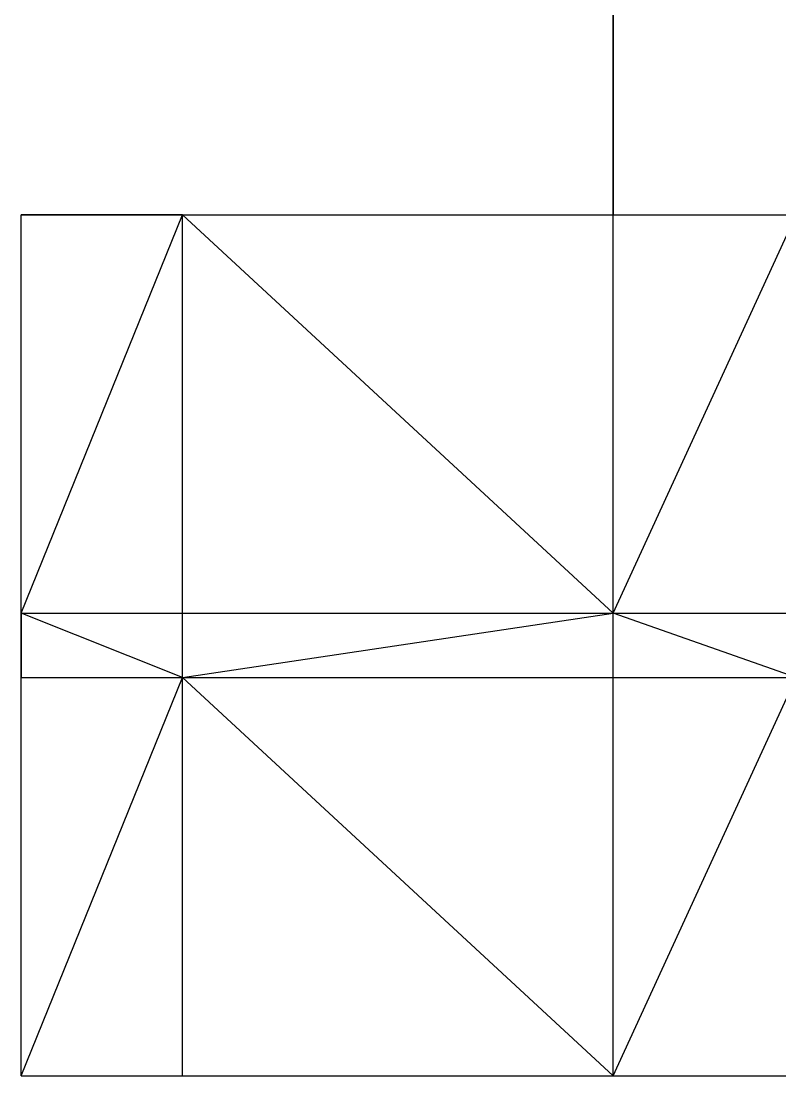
# Model space of a CAD drawing. Header units: metres. Extents: x 0 to 30, y 0 to 40.
# Drawn here: x 0 to 14.1, y 0 to 19.6 of the extents above; entities that cross this region are included whole.
import ezdxf

# ---------------------------------------------------------------- set-up
doc = ezdxf.new("R2010")
doc.units = ezdxf.units.M
for name, color, linetype in [('beam_x', 3, 'Continuous'), ('beam_y', 4, 'Continuous'), ('brace_xz', 1, 'Continuous'), ('brace_yz', 1, 'Continuous'), ('bridge_beam', 2, 'Continuous'), ('bridge_rigid', 5, 'Continuous'), ('bridge_truss', 6, 'Continuous'), ('column', 7, 'Continuous'), ('floor_brace', 6, 'Continuous'), ('shear_wall_yz', 130, 'Continuous')]:
    doc.layers.add(name, color=color, linetype=linetype)

msp = doc.modelspace()

# ---------------------------------------------------------------- linework, layer by layer
at = {"layer": 'beam_x'}
for p, q in [((0, 16), (3, 16)), ((0, 16, 9), (3, 16, 9)), ((0, 16, 15), (3, 16, 15)), ((0, 16, 21), (3, 16, 21)), ((0, 16, 27), (3, 16, 27)), ((0, 16, 33), (3, 16, 33)), ((0, 16, 39), (3, 16, 39)), ((0, 16, 45), (3, 16, 45)), ((0, 16, 51), (3, 16, 51)), ((0, 16, 57), (3, 16, 57)), ((0, 16, 63), (3, 16, 63)), ((0, 16, 69), (3, 16, 69)), ((0, 16, 75), (3, 16, 75)), ((0, 16, 81), (3, 16, 81)), ((0, 16, 87), (3, 16, 87)), ((0, 16, 93), (3, 16, 93)), ((0, 16, 99), (3, 16, 99)), ((0, 16, 105), (3, 16, 105)), ((0, 16, 111), (3, 16, 111)), ((0, 16, 117), (3, 16, 117)), ((0, 16, 123), (3, 16, 123)), ((0, 16, 129), (3, 16, 129)), ((0, 16, 135), (3, 16, 135)), ((0, 16, 141), (3, 16, 141)), ((0, 16, 147), (3, 16, 147)), ((0, 16, 153), (3, 16, 153)), ((3, 16), (11, 16)), ((3, 16, 9), (11, 16, 9)), ((3, 16, 15), (11, 16, 15)), ((3, 16, 21), (11, 16, 21)), ((3, 16, 27), (11, 16, 27)), ((3, 16, 33), (11, 16, 33)), ((3, 16, 39), (11, 16, 39)), ((3, 16, 45), (11, 16, 45)), ((3, 16, 51), (11, 16, 51)), ((3, 16, 57), (11, 16, 57)), ((3, 16, 63), (11, 16, 63)), ((3, 16, 69), (11, 16, 69)), ((3, 16, 75), (11, 16, 75)), ((3, 16, 81), (11, 16, 81)), ((3, 16, 87), (11, 16, 87)), ((3, 16, 93), (11, 16, 93)), ((3, 16, 99), (11, 16, 99)), ((3, 16, 105), (11, 16, 105)), ((3, 16, 111), (11, 16, 111)), ((3, 16, 117), (11, 16, 117)), ((3, 16, 123), (11, 16, 123)), ((3, 16, 129), (11, 16, 129)), ((3, 16, 135), (11, 16, 135)), ((3, 16, 141), (11, 16, 141)), ((3, 16, 147), (11, 16, 147)), ((3, 16, 153), (11, 16, 153)), ((11, 16), (14.4, 16)), ((11, 16, 9), (14.4, 16, 9)), ((11, 16, 15), (14.4, 16, 15)), ((11, 16, 21), (14.4, 16, 21)), ((11, 16, 27), (14.4, 16, 27)), ((11, 16, 33), (14.4, 16, 33)), ((11, 16, 39), (14.4, 16, 39)), ((11, 16, 45), (14.4, 16, 45)), ((11, 16, 51), (14.4, 16, 51)), ((11, 16, 57), (14.4, 16, 57)), ((11, 16, 63), (14.4, 16, 63)), ((11, 16, 69), (14.4, 16, 69)), ((11, 16, 75), (14.4, 16, 75)), ((11, 16, 81), (14.4, 16, 81)), ((11, 16, 87), (14.4, 16, 87)), ((11, 16, 93), (14.4, 16, 93)), ((11, 16, 99), (14.4, 16, 99)), ((11, 16, 105), (14.4, 16, 105)), ((11, 16, 111), (14.4, 16, 111)), ((11, 16, 117), (14.4, 16, 117)), ((11, 16, 123), (14.4, 16, 123)), ((11, 16, 129), (14.4, 16, 129)), ((11, 16, 135), (14.4, 16, 135)), ((11, 16, 141), (14.4, 16, 141)), ((11, 16, 147), (14.4, 16, 147)), ((11, 16, 153), (14.4, 16, 153)), ((0, 8.6), (3, 8.6)), ((0, 8.6, 15), (3, 8.6, 15)), ((0, 8.6, 27), (3, 8.6, 27)), ((0, 8.6, 39), (3, 8.6, 39)), ((0, 8.6, 51), (3, 8.6, 51)), ((0, 8.6, 63), (3, 8.6, 63)), ((0, 8.6, 75), (3, 8.6, 75)), ((0, 8.6, 87), (3, 8.6, 87)), ((0, 8.6, 99), (3, 8.6, 99)), ((0, 8.6, 111), (3, 8.6, 111)), ((0, 8.6, 123), (3, 8.6, 123)), ((0, 8.6, 135), (3, 8.6, 135)), ((0, 8.6, 147), (3, 8.6, 147)), ((3, 8.6), (11, 8.6)), ((3, 8.6, 15), (11, 8.6, 15)), ((3, 8.6, 27), (11, 8.6, 27)), ((3, 8.6, 39), (11, 8.6, 39)), ((3, 8.6, 51), (11, 8.6, 51)), ((3, 8.6, 63), (11, 8.6, 63)), ((3, 8.6, 75), (11, 8.6, 75)), ((3, 8.6, 87), (11, 8.6, 87)), ((3, 8.6, 99), (11, 8.6, 99)), ((3, 8.6, 111), (11, 8.6, 111)), ((3, 8.6, 123), (11, 8.6, 123)), ((3, 8.6, 135), (11, 8.6, 135)), ((3, 8.6, 147), (11, 8.6, 147)), ((11, 8.6), (14.4, 8.6)), ((11, 8.6, 15), (14.4, 8.6, 15)), ((11, 8.6, 27), (14.4, 8.6, 27)), ((11, 8.6, 39), (14.4, 8.6, 39)), ((11, 8.6, 51), (14.4, 8.6, 51)), ((11, 8.6, 63), (14.4, 8.6, 63)), ((11, 8.6, 75), (14.4, 8.6, 75)), ((11, 8.6, 87), (14.4, 8.6, 87)), ((11, 8.6, 99), (14.4, 8.6, 99)), ((11, 8.6, 111), (14.4, 8.6, 111)), ((11, 8.6, 123), (14.4, 8.6, 123)), ((11, 8.6, 135), (14.4, 8.6, 135)), ((11, 8.6, 147), (14.4, 8.6, 147)), ((0, 7.4), (3, 7.4)), ((0, 7.4, 15), (3, 7.4, 15)), ((0, 7.4, 27), (3, 7.4, 27)), ((0, 7.4, 39), (3, 7.4, 39)), ((0, 7.4, 51), (3, 7.4, 51)), ((0, 7.4, 63), (3, 7.4, 63)), ((0, 7.4, 75), (3, 7.4, 75)), ((0, 7.4, 87), (3, 7.4, 87)), ((0, 7.4, 99), (3, 7.4, 99)), ((0, 7.4, 111), (3, 7.4, 111)), ((0, 7.4, 123), (3, 7.4, 123)), ((0, 7.4, 135), (3, 7.4, 135)), ((0, 7.4, 147), (3, 7.4, 147)), ((3, 7.4), (11, 7.4)), ((3, 7.4, 15), (11, 7.4, 15)), ((3, 7.4, 27), (11, 7.4, 27)), ((3, 7.4, 39), (11, 7.4, 39)), ((3, 7.4, 51), (11, 7.4, 51)), ((3, 7.4, 63), (11, 7.4, 63)), ((3, 7.4, 75), (11, 7.4, 75)), ((3, 7.4, 87), (11, 7.4, 87)), ((3, 7.4, 99), (11, 7.4, 99)), ((3, 7.4, 111), (11, 7.4, 111)), ((3, 7.4, 123), (11, 7.4, 123)), ((3, 7.4, 135), (11, 7.4, 135)), ((3, 7.4, 147), (11, 7.4, 147)), ((11, 7.4), (14.4, 7.4)), ((11, 7.4, 15), (14.4, 7.4, 15)), ((11, 7.4, 27), (14.4, 7.4, 27)), ((11, 7.4, 39), (14.4, 7.4, 39)), ((11, 7.4, 51), (14.4, 7.4, 51)), ((11, 7.4, 63), (14.4, 7.4, 63)), ((11, 7.4, 75), (14.4, 7.4, 75)), ((11, 7.4, 87), (14.4, 7.4, 87)), ((11, 7.4, 99), (14.4, 7.4, 99)), ((11, 7.4, 111), (14.4, 7.4, 111)), ((11, 7.4, 123), (14.4, 7.4, 123)), ((11, 7.4, 135), (14.4, 7.4, 135)), ((11, 7.4, 147), (14.4, 7.4, 147)), ((0, 0), (3, 0)), ((0, 0, 9), (3, 0, 9)), ((0, 0, 15), (3, 0, 15)), ((0, 0, 21), (3, 0, 21)), ((0, 0, 27), (3, 0, 27)), ((0, 0, 33), (3, 0, 33)), ((0, 0, 39), (3, 0, 39)), ((0, 0, 45), (3, 0, 45)), ((0, 0, 51), (3, 0, 51)), ((0, 0, 57), (3, 0, 57)), ((0, 0, 63), (3, 0, 63)), ((0, 0, 69), (3, 0, 69)), ((0, 0, 75), (3, 0, 75)), ((0, 0, 81), (3, 0, 81)), ((0, 0, 87), (3, 0, 87)), ((0, 0, 93), (3, 0, 93)), ((0, 0, 99), (3, 0, 99)), ((0, 0, 105), (3, 0, 105)), ((0, 0, 111), (3, 0, 111)), ((0, 0, 117), (3, 0, 117)), ((0, 0, 123), (3, 0, 123)), ((0, 0, 129), (3, 0, 129)), ((0, 0, 135), (3, 0, 135)), ((0, 0, 141), (3, 0, 141)), ((0, 0, 147), (3, 0, 147)), ((0, 0, 153), (3, 0, 153)), ((3, 0), (11, 0)), ((3, 0, 9), (11, 0, 9)), ((3, 0, 15), (11, 0, 15)), ((3, 0, 21), (11, 0, 21)), ((3, 0, 27), (11, 0, 27)), ((3, 0, 33), (11, 0, 33)), ((3, 0, 39), (11, 0, 39)), ((3, 0, 45), (11, 0, 45)), ((3, 0, 51), (11, 0, 51)), ((3, 0, 57), (11, 0, 57)), ((3, 0, 63), (11, 0, 63)), ((3, 0, 69), (11, 0, 69)), ((3, 0, 75), (11, 0, 75)), ((3, 0, 81), (11, 0, 81)), ((3, 0, 87), (11, 0, 87)), ((3, 0, 93), (11, 0, 93)), ((3, 0, 99), (11, 0, 99)), ((3, 0, 105), (11, 0, 105)), ((3, 0, 111), (11, 0, 111)), ((3, 0, 117), (11, 0, 117)), ((3, 0, 123), (11, 0, 123)), ((3, 0, 129), (11, 0, 129)), ((3, 0, 135), (11, 0, 135)), ((3, 0, 141), (11, 0, 141)), ((3, 0, 147), (11, 0, 147)), ((3, 0, 153), (11, 0, 153)), ((11, 0), (14.4, 0)), ((11, 0, 9), (14.4, 0, 9)), ((11, 0, 15), (14.4, 0, 15)), ((11, 0, 21), (14.4, 0, 21)), ((11, 0, 27), (14.4, 0, 27)), ((11, 0, 33), (14.4, 0, 33)), ((11, 0, 39), (14.4, 0, 39)), ((11, 0, 45), (14.4, 0, 45)), ((11, 0, 51), (14.4, 0, 51)), ((11, 0, 57), (14.4, 0, 57)), ((11, 0, 63), (14.4, 0, 63)), ((11, 0, 69), (14.4, 0, 69)), ((11, 0, 75), (14.4, 0, 75)), ((11, 0, 81), (14.4, 0, 81)), ((11, 0, 87), (14.4, 0, 87)), ((11, 0, 93), (14.4, 0, 93)), ((11, 0, 99), (14.4, 0, 99)), ((11, 0, 105), (14.4, 0, 105)), ((11, 0, 111), (14.4, 0, 111)), ((11, 0, 117), (14.4, 0, 117)), ((11, 0, 123), (14.4, 0, 123)), ((11, 0, 129), (14.4, 0, 129)), ((11, 0, 135), (14.4, 0, 135)), ((11, 0, 141), (14.4, 0, 141)), ((11, 0, 147), (14.4, 0, 147)), ((11, 0, 153), (14.4, 0, 153))]:
    msp.add_line(p, q, dxfattribs=at)
at = {"layer": 'beam_y'}
for p, q in [((0, 8.6), (0, 16)), ((0, 8.6, 9), (0, 16, 9)), ((0, 8.6, 15), (0, 16, 15)), ((0, 8.6, 21), (0, 16, 21)), ((0, 8.6, 27), (0, 16, 27)), ((0, 8.6, 33), (0, 16, 33)), ((0, 8.6, 39), (0, 16, 39)), ((0, 8.6, 45), (0, 16, 45)), ((0, 8.6, 51), (0, 16, 51)), ((0, 8.6, 57), (0, 16, 57)), ((0, 8.6, 63), (0, 16, 63)), ((0, 8.6, 69), (0, 16, 69)), ((0, 8.6, 75), (0, 16, 75)), ((0, 8.6, 81), (0, 16, 81)), ((0, 8.6, 87), (0, 16, 87)), ((0, 8.6, 93), (0, 16, 93)), ((0, 8.6, 99), (0, 16, 99)), ((0, 8.6, 105), (0, 16, 105)), ((0, 8.6, 111), (0, 16, 111)), ((0, 8.6, 117), (0, 16, 117)), ((0, 8.6, 123), (0, 16, 123)), ((0, 8.6, 129), (0, 16, 129)), ((0, 8.6, 135), (0, 16, 135)), ((0, 8.6, 141), (0, 16, 141)), ((0, 8.6, 147), (0, 16, 147)), ((0, 8.6, 153), (0, 16, 153)), ((3, 8.6, 9), (3, 16, 9)), ((3, 8.6, 21), (3, 16, 21)), ((3, 8.6, 33), (3, 16, 33)), ((3, 8.6, 45), (3, 16, 45)), ((3, 8.6, 57), (3, 16, 57)), ((3, 8.6, 69), (3, 16, 69)), ((3, 8.6, 81), (3, 16, 81)), ((3, 8.6, 93), (3, 16, 93)), ((3, 8.6, 105), (3, 16, 105)), ((3, 8.6, 117), (3, 16, 117)), ((3, 8.6, 129), (3, 16, 129)), ((3, 8.6, 141), (3, 16, 141)), ((3, 8.6, 153), (3, 16, 153)), ((11, 8.6, 9), (11, 16, 9)), ((11, 8.6, 21), (11, 16, 21)), ((11, 8.6, 33), (11, 16, 33)), ((11, 8.6, 45), (11, 16, 45)), ((11, 8.6, 57), (11, 16, 57)), ((11, 8.6, 69), (11, 16, 69)), ((11, 8.6, 81), (11, 16, 81)), ((11, 8.6, 93), (11, 16, 93)), ((11, 8.6, 105), (11, 16, 105)), ((11, 8.6, 117), (11, 16, 117)), ((11, 8.6, 129), (11, 16, 129)), ((11, 8.6, 141), (11, 16, 141)), ((11, 8.6, 153), (11, 16, 153)), ((0, 7.4), (0, 8.6)), ((0, 7.4, 9), (0, 8.6, 9)), ((0, 7.4, 15), (0, 8.6, 15)), ((0, 7.4, 21), (0, 8.6, 21)), ((0, 7.4, 27), (0, 8.6, 27)), ((0, 7.4, 33), (0, 8.6, 33)), ((0, 7.4, 39), (0, 8.6, 39)), ((0, 7.4, 45), (0, 8.6, 45)), ((0, 7.4, 51), (0, 8.6, 51)), ((0, 7.4, 57), (0, 8.6, 57)), ((0, 7.4, 63), (0, 8.6, 63)), ((0, 7.4, 69), (0, 8.6, 69)), ((0, 7.4, 75), (0, 8.6, 75)), ((0, 7.4, 81), (0, 8.6, 81)), ((0, 7.4, 87), (0, 8.6, 87)), ((0, 7.4, 93), (0, 8.6, 93)), ((0, 7.4, 99), (0, 8.6, 99)), ((0, 7.4, 105), (0, 8.6, 105)), ((0, 7.4, 111), (0, 8.6, 111)), ((0, 7.4, 117), (0, 8.6, 117)), ((0, 7.4, 123), (0, 8.6, 123)), ((0, 7.4, 129), (0, 8.6, 129)), ((0, 7.4, 135), (0, 8.6, 135)), ((0, 7.4, 141), (0, 8.6, 141)), ((0, 7.4, 147), (0, 8.6, 147)), ((0, 7.4, 153), (0, 8.6, 153)), ((3, 7.4, 9), (3, 8.6, 9)), ((3, 7.4, 21), (3, 8.6, 21)), ((3, 7.4, 33), (3, 8.6, 33)), ((3, 7.4, 45), (3, 8.6, 45)), ((3, 7.4, 57), (3, 8.6, 57)), ((3, 7.4, 69), (3, 8.6, 69)), ((3, 7.4, 81), (3, 8.6, 81)), ((3, 7.4, 93), (3, 8.6, 93)), ((3, 7.4, 105), (3, 8.6, 105)), ((3, 7.4, 117), (3, 8.6, 117)), ((3, 7.4, 129), (3, 8.6, 129)), ((3, 7.4, 141), (3, 8.6, 141)), ((3, 7.4, 153), (3, 8.6, 153)), ((11, 7.4, 9), (11, 8.6, 9)), ((11, 7.4, 21), (11, 8.6, 21)), ((11, 7.4, 33), (11, 8.6, 33)), ((11, 7.4, 45), (11, 8.6, 45)), ((11, 7.4, 57), (11, 8.6, 57)), ((11, 7.4, 69), (11, 8.6, 69)), ((11, 7.4, 81), (11, 8.6, 81)), ((11, 7.4, 93), (11, 8.6, 93)), ((11, 7.4, 105), (11, 8.6, 105)), ((11, 7.4, 117), (11, 8.6, 117)), ((11, 7.4, 129), (11, 8.6, 129)), ((11, 7.4, 141), (11, 8.6, 141)), ((11, 7.4, 153), (11, 8.6, 153)), ((0, 0), (0, 7.4)), ((0, 0, 9), (0, 7.4, 9)), ((0, 0, 15), (0, 7.4, 15)), ((0, 0, 21), (0, 7.4, 21)), ((0, 0, 27), (0, 7.4, 27)), ((0, 0, 33), (0, 7.4, 33)), ((0, 0, 39), (0, 7.4, 39)), ((0, 0, 45), (0, 7.4, 45)), ((0, 0, 51), (0, 7.4, 51)), ((0, 0, 57), (0, 7.4, 57)), ((0, 0, 63), (0, 7.4, 63)), ((0, 0, 69), (0, 7.4, 69)), ((0, 0, 75), (0, 7.4, 75)), ((0, 0, 81), (0, 7.4, 81)), ((0, 0, 87), (0, 7.4, 87)), ((0, 0, 93), (0, 7.4, 93)), ((0, 0, 99), (0, 7.4, 99)), ((0, 0, 105), (0, 7.4, 105)), ((0, 0, 111), (0, 7.4, 111)), ((0, 0, 117), (0, 7.4, 117)), ((0, 0, 123), (0, 7.4, 123)), ((0, 0, 129), (0, 7.4, 129)), ((0, 0, 135), (0, 7.4, 135)), ((0, 0, 141), (0, 7.4, 141)), ((0, 0, 147), (0, 7.4, 147)), ((0, 0, 153), (0, 7.4, 153)), ((3, 0, 9), (3, 7.4, 9)), ((3, 0, 21), (3, 7.4, 21)), ((3, 0, 33), (3, 7.4, 33)), ((3, 0, 45), (3, 7.4, 45)), ((3, 0, 57), (3, 7.4, 57)), ((3, 0, 69), (3, 7.4, 69)), ((3, 0, 81), (3, 7.4, 81)), ((3, 0, 93), (3, 7.4, 93)), ((3, 0, 105), (3, 7.4, 105)), ((3, 0, 117), (3, 7.4, 117)), ((3, 0, 129), (3, 7.4, 129)), ((3, 0, 141), (3, 7.4, 141)), ((3, 0, 153), (3, 7.4, 153)), ((11, 0, 9), (11, 7.4, 9)), ((11, 0, 21), (11, 7.4, 21)), ((11, 0, 33), (11, 7.4, 33)), ((11, 0, 45), (11, 7.4, 45)), ((11, 0, 57), (11, 7.4, 57)), ((11, 0, 69), (11, 7.4, 69)), ((11, 0, 81), (11, 7.4, 81)), ((11, 0, 93), (11, 7.4, 93)), ((11, 0, 105), (11, 7.4, 105)), ((11, 0, 117), (11, 7.4, 117)), ((11, 0, 129), (11, 7.4, 129)), ((11, 0, 141), (11, 7.4, 141)), ((11, 0, 153), (11, 7.4, 153))]:
    msp.add_line(p, q, dxfattribs=at)
at = {"layer": 'brace_xz'}
for p, q in [((3, 16), (0, 16, 9)), ((3, 16, 39), (0, 16, 45)), ((3, 16, 75), (0, 16, 81)), ((3, 16, 111), (0, 16, 117)), ((3, 16, 147), (0, 16, 153)), ((0, 0), (3, 0, 9)), ((0, 0, 39), (3, 0, 45)), ((0, 0, 75), (3, 0, 81)), ((0, 0, 111), (3, 0, 117)), ((0, 0, 147), (3, 0, 153))]:
    msp.add_line(p, q, dxfattribs=at)
at = {"layer": 'brace_yz'}
for p, q in [((0, 8.6), (0, 16, 9)), ((0, 8.6, 51), (0, 16, 57)), ((0, 8.6, 99), (0, 16, 105)), ((0, 8.6, 147), (0, 16, 153)), ((0, 0), (0, 7.4, 9)), ((0, 0, 51), (0, 7.4, 57)), ((0, 0, 99), (0, 7.4, 105)), ((0, 0, 147), (0, 7.4, 153))]:
    msp.add_line(p, q, dxfattribs=at)
at = {"layer": 'bridge_beam'}
for p, q in [((11, 16, 33), (11, 20, 33)), ((11, 16, 39), (11, 20, 39)), ((11, 16, 69), (11, 20, 69)), ((11, 16, 75), (11, 20, 75)), ((11, 16, 105), (11, 20, 105)), ((11, 16, 111), (11, 20, 111)), ((11, 16, 141), (11, 20, 141)), ((11, 16, 153), (11, 20, 153))]:
    msp.add_line(p, q, dxfattribs=at)
at = {"layer": 'bridge_rigid'}
for p, q in [((11, 16, 141), (11, 24, 153)), ((11, 24, 141), (11, 16, 153))]:
    msp.add_line(p, q, dxfattribs=at)
at = {"layer": 'bridge_truss'}
for p, q in [((11, 16, 33), (11, 20, 39)), ((11, 20, 33), (11, 16, 39)), ((11, 16, 69), (11, 20, 75)), ((11, 20, 69), (11, 16, 75)), ((11, 16, 105), (11, 20, 111)), ((11, 20, 105), (11, 16, 111)), ((11, 16, 141), (11, 20, 153)), ((11, 20, 141), (11, 16, 153))]:
    msp.add_line(p, q, dxfattribs=at)
at = {"layer": 'column'}
for p, q in [((0, 16), (0, 16, 9)), ((0, 16, 9), (0, 16, 15)), ((0, 16, 15), (0, 16, 21)), ((0, 16, 21), (0, 16, 27)), ((0, 16, 27), (0, 16, 33)), ((0, 16, 33), (0, 16, 39)), ((0, 16, 39), (0, 16, 45)), ((0, 16, 45), (0, 16, 51)), ((0, 16, 51), (0, 16, 57)), ((0, 16, 57), (0, 16, 63)), ((0, 16, 63), (0, 16, 69)), ((0, 16, 69), (0, 16, 75)), ((0, 16, 75), (0, 16, 81)), ((0, 16, 81), (0, 16, 87)), ((0, 16, 87), (0, 16, 93)), ((0, 16, 93), (0, 16, 99)), ((0, 16, 99), (0, 16, 105)), ((0, 16, 105), (0, 16, 111)), ((0, 16, 111), (0, 16, 117)), ((0, 16, 117), (0, 16, 123)), ((0, 16, 123), (0, 16, 129)), ((0, 16, 129), (0, 16, 135)), ((0, 16, 135), (0, 16, 141)), ((0, 16, 141), (0, 16, 147)), ((0, 16, 147), (0, 16, 153)), ((3, 16), (3, 16, 9)), ((3, 16, 9), (3, 16, 15)), ((3, 16, 15), (3, 16, 21)), ((3, 16, 21), (3, 16, 27)), ((3, 16, 27), (3, 16, 33)), ((3, 16, 33), (3, 16, 39)), ((3, 16, 39), (3, 16, 45)), ((3, 16, 45), (3, 16, 51)), ((3, 16, 51), (3, 16, 57)), ((3, 16, 57), (3, 16, 63)), ((3, 16, 63), (3, 16, 69)), ((3, 16, 69), (3, 16, 75)), ((3, 16, 75), (3, 16, 81)), ((3, 16, 81), (3, 16, 87)), ((3, 16, 87), (3, 16, 93)), ((3, 16, 93), (3, 16, 99)), ((3, 16, 99), (3, 16, 105)), ((3, 16, 105), (3, 16, 111)), ((3, 16, 111), (3, 16, 117)), ((3, 16, 117), (3, 16, 123)), ((3, 16, 123), (3, 16, 129)), ((3, 16, 129), (3, 16, 135)), ((3, 16, 135), (3, 16, 141)), ((3, 16, 141), (3, 16, 147)), ((3, 16, 147), (3, 16, 153)), ((11, 16), (11, 16, 9)), ((11, 16, 9), (11, 16, 15)), ((11, 16, 15), (11, 16, 21)), ((11, 16, 21), (11, 16, 27)), ((11, 16, 27), (11, 16, 33)), ((11, 16, 33), (11, 16, 39)), ((11, 16, 39), (11, 16, 45)), ((11, 16, 45), (11, 16, 51)), ((11, 16, 51), (11, 16, 57)), ((11, 16, 57), (11, 16, 63)), ((11, 16, 63), (11, 16, 69)), ((11, 16, 69), (11, 16, 75)), ((11, 16, 75), (11, 16, 81)), ((11, 16, 81), (11, 16, 87)), ((11, 16, 87), (11, 16, 93)), ((11, 16, 93), (11, 16, 99)), ((11, 16, 99), (11, 16, 105)), ((11, 16, 105), (11, 16, 111)), ((11, 16, 111), (11, 16, 117)), ((11, 16, 117), (11, 16, 123)), ((11, 16, 123), (11, 16, 129)), ((11, 16, 129), (11, 16, 135)), ((11, 16, 135), (11, 16, 141)), ((11, 16, 141), (11, 16, 147)), ((11, 16, 147), (11, 16, 153)), ((0, 8.6), (0, 8.6, 9)), ((0, 8.6, 9), (0, 8.6, 15)), ((0, 8.6, 15), (0, 8.6, 21)), ((0, 8.6, 21), (0, 8.6, 27)), ((0, 8.6, 27), (0, 8.6, 33)), ((0, 8.6, 33), (0, 8.6, 39)), ((0, 8.6, 39), (0, 8.6, 45)), ((0, 8.6, 45), (0, 8.6, 51)), ((0, 8.6, 51), (0, 8.6, 57)), ((0, 8.6, 57), (0, 8.6, 63)), ((0, 8.6, 63), (0, 8.6, 69)), ((0, 8.6, 69), (0, 8.6, 75)), ((0, 8.6, 75), (0, 8.6, 81)), ((0, 8.6, 81), (0, 8.6, 87)), ((0, 8.6, 87), (0, 8.6, 93)), ((0, 8.6, 93), (0, 8.6, 99)), ((0, 8.6, 99), (0, 8.6, 105)), ((0, 8.6, 105), (0, 8.6, 111)), ((0, 8.6, 111), (0, 8.6, 117)), ((0, 8.6, 117), (0, 8.6, 123)), ((0, 8.6, 123), (0, 8.6, 129)), ((0, 8.6, 129), (0, 8.6, 135)), ((0, 8.6, 135), (0, 8.6, 141)), ((0, 8.6, 141), (0, 8.6, 147)), ((0, 8.6, 147), (0, 8.6, 153)), ((3, 8.6), (3, 8.6, 9)), ((3, 8.6, 9), (3, 8.6, 15)), ((3, 8.6, 15), (3, 8.6, 21)), ((3, 8.6, 21), (3, 8.6, 27)), ((3, 8.6, 27), (3, 8.6, 33)), ((3, 8.6, 33), (3, 8.6, 39)), ((3, 8.6, 39), (3, 8.6, 45)), ((3, 8.6, 45), (3, 8.6, 51)), ((3, 8.6, 51), (3, 8.6, 57)), ((3, 8.6, 57), (3, 8.6, 63)), ((3, 8.6, 63), (3, 8.6, 69)), ((3, 8.6, 69), (3, 8.6, 75)), ((3, 8.6, 75), (3, 8.6, 81)), ((3, 8.6, 81), (3, 8.6, 87)), ((3, 8.6, 87), (3, 8.6, 93)), ((3, 8.6, 93), (3, 8.6, 99)), ((3, 8.6, 99), (3, 8.6, 105)), ((3, 8.6, 105), (3, 8.6, 111)), ((3, 8.6, 111), (3, 8.6, 117)), ((3, 8.6, 117), (3, 8.6, 123)), ((3, 8.6, 123), (3, 8.6, 129)), ((3, 8.6, 129), (3, 8.6, 135)), ((3, 8.6, 135), (3, 8.6, 141)), ((3, 8.6, 141), (3, 8.6, 147)), ((3, 8.6, 147), (3, 8.6, 153)), ((11, 8.6), (11, 8.6, 9)), ((11, 8.6, 9), (11, 8.6, 15)), ((11, 8.6, 15), (11, 8.6, 21)), ((11, 8.6, 21), (11, 8.6, 27)), ((11, 8.6, 27), (11, 8.6, 33)), ((11, 8.6, 33), (11, 8.6, 39)), ((11, 8.6, 39), (11, 8.6, 45)), ((11, 8.6, 45), (11, 8.6, 51)), ((11, 8.6, 51), (11, 8.6, 57)), ((11, 8.6, 57), (11, 8.6, 63)), ((11, 8.6, 63), (11, 8.6, 69)), ((11, 8.6, 69), (11, 8.6, 75)), ((11, 8.6, 75), (11, 8.6, 81)), ((11, 8.6, 81), (11, 8.6, 87)), ((11, 8.6, 87), (11, 8.6, 93)), ((11, 8.6, 93), (11, 8.6, 99)), ((11, 8.6, 99), (11, 8.6, 105)), ((11, 8.6, 105), (11, 8.6, 111)), ((11, 8.6, 111), (11, 8.6, 117)), ((11, 8.6, 117), (11, 8.6, 123)), ((11, 8.6, 123), (11, 8.6, 129)), ((11, 8.6, 129), (11, 8.6, 135)), ((11, 8.6, 135), (11, 8.6, 141)), ((11, 8.6, 141), (11, 8.6, 147)), ((11, 8.6, 147), (11, 8.6, 153)), ((0, 7.4), (0, 7.4, 9)), ((0, 7.4, 9), (0, 7.4, 15)), ((0, 7.4, 15), (0, 7.4, 21)), ((0, 7.4, 21), (0, 7.4, 27)), ((0, 7.4, 27), (0, 7.4, 33)), ((0, 7.4, 33), (0, 7.4, 39)), ((0, 7.4, 39), (0, 7.4, 45)), ((0, 7.4, 45), (0, 7.4, 51)), ((0, 7.4, 51), (0, 7.4, 57)), ((0, 7.4, 57), (0, 7.4, 63)), ((0, 7.4, 63), (0, 7.4, 69)), ((0, 7.4, 69), (0, 7.4, 75)), ((0, 7.4, 75), (0, 7.4, 81)), ((0, 7.4, 81), (0, 7.4, 87)), ((0, 7.4, 87), (0, 7.4, 93)), ((0, 7.4, 93), (0, 7.4, 99)), ((0, 7.4, 99), (0, 7.4, 105)), ((0, 7.4, 105), (0, 7.4, 111)), ((0, 7.4, 111), (0, 7.4, 117)), ((0, 7.4, 117), (0, 7.4, 123)), ((0, 7.4, 123), (0, 7.4, 129)), ((0, 7.4, 129), (0, 7.4, 135)), ((0, 7.4, 135), (0, 7.4, 141)), ((0, 7.4, 141), (0, 7.4, 147)), ((0, 7.4, 147), (0, 7.4, 153)), ((3, 7.4), (3, 7.4, 9)), ((3, 7.4, 9), (3, 7.4, 15)), ((3, 7.4, 15), (3, 7.4, 21)), ((3, 7.4, 21), (3, 7.4, 27)), ((3, 7.4, 27), (3, 7.4, 33)), ((3, 7.4, 33), (3, 7.4, 39)), ((3, 7.4, 39), (3, 7.4, 45)), ((3, 7.4, 45), (3, 7.4, 51)), ((3, 7.4, 51), (3, 7.4, 57)), ((3, 7.4, 57), (3, 7.4, 63)), ((3, 7.4, 63), (3, 7.4, 69)), ((3, 7.4, 69), (3, 7.4, 75)), ((3, 7.4, 75), (3, 7.4, 81)), ((3, 7.4, 81), (3, 7.4, 87)), ((3, 7.4, 87), (3, 7.4, 93)), ((3, 7.4, 93), (3, 7.4, 99)), ((3, 7.4, 99), (3, 7.4, 105)), ((3, 7.4, 105), (3, 7.4, 111)), ((3, 7.4, 111), (3, 7.4, 117)), ((3, 7.4, 117), (3, 7.4, 123)), ((3, 7.4, 123), (3, 7.4, 129)), ((3, 7.4, 129), (3, 7.4, 135)), ((3, 7.4, 135), (3, 7.4, 141)), ((3, 7.4, 141), (3, 7.4, 147)), ((3, 7.4, 147), (3, 7.4, 153)), ((11, 7.4), (11, 7.4, 9)), ((11, 7.4, 9), (11, 7.4, 15)), ((11, 7.4, 15), (11, 7.4, 21)), ((11, 7.4, 21), (11, 7.4, 27)), ((11, 7.4, 27), (11, 7.4, 33)), ((11, 7.4, 33), (11, 7.4, 39)), ((11, 7.4, 39), (11, 7.4, 45)), ((11, 7.4, 45), (11, 7.4, 51)), ((11, 7.4, 51), (11, 7.4, 57)), ((11, 7.4, 57), (11, 7.4, 63)), ((11, 7.4, 63), (11, 7.4, 69)), ((11, 7.4, 69), (11, 7.4, 75)), ((11, 7.4, 75), (11, 7.4, 81)), ((11, 7.4, 81), (11, 7.4, 87)), ((11, 7.4, 87), (11, 7.4, 93)), ((11, 7.4, 93), (11, 7.4, 99)), ((11, 7.4, 99), (11, 7.4, 105)), ((11, 7.4, 105), (11, 7.4, 111)), ((11, 7.4, 111), (11, 7.4, 117)), ((11, 7.4, 117), (11, 7.4, 123)), ((11, 7.4, 123), (11, 7.4, 129)), ((11, 7.4, 129), (11, 7.4, 135)), ((11, 7.4, 135), (11, 7.4, 141)), ((11, 7.4, 141), (11, 7.4, 147)), ((11, 7.4, 147), (11, 7.4, 153)), ((0, 0), (0, 0, 9)), ((0, 0, 9), (0, 0, 15)), ((0, 0, 15), (0, 0, 21)), ((0, 0, 21), (0, 0, 27)), ((0, 0, 27), (0, 0, 33)), ((0, 0, 33), (0, 0, 39)), ((0, 0, 39), (0, 0, 45)), ((0, 0, 45), (0, 0, 51)), ((0, 0, 51), (0, 0, 57)), ((0, 0, 57), (0, 0, 63)), ((0, 0, 63), (0, 0, 69)), ((0, 0, 69), (0, 0, 75)), ((0, 0, 75), (0, 0, 81)), ((0, 0, 81), (0, 0, 87)), ((0, 0, 87), (0, 0, 93)), ((0, 0, 93), (0, 0, 99)), ((0, 0, 99), (0, 0, 105)), ((0, 0, 105), (0, 0, 111)), ((0, 0, 111), (0, 0, 117)), ((0, 0, 117), (0, 0, 123)), ((0, 0, 123), (0, 0, 129)), ((0, 0, 129), (0, 0, 135)), ((0, 0, 135), (0, 0, 141)), ((0, 0, 141), (0, 0, 147)), ((0, 0, 147), (0, 0, 153)), ((3, 0), (3, 0, 9)), ((3, 0, 9), (3, 0, 15)), ((3, 0, 15), (3, 0, 21)), ((3, 0, 21), (3, 0, 27)), ((3, 0, 27), (3, 0, 33)), ((3, 0, 33), (3, 0, 39)), ((3, 0, 39), (3, 0, 45)), ((3, 0, 45), (3, 0, 51)), ((3, 0, 51), (3, 0, 57)), ((3, 0, 57), (3, 0, 63)), ((3, 0, 63), (3, 0, 69)), ((3, 0, 69), (3, 0, 75)), ((3, 0, 75), (3, 0, 81)), ((3, 0, 81), (3, 0, 87)), ((3, 0, 87), (3, 0, 93)), ((3, 0, 93), (3, 0, 99)), ((3, 0, 99), (3, 0, 105)), ((3, 0, 105), (3, 0, 111)), ((3, 0, 111), (3, 0, 117)), ((3, 0, 117), (3, 0, 123)), ((3, 0, 123), (3, 0, 129)), ((3, 0, 129), (3, 0, 135)), ((3, 0, 135), (3, 0, 141)), ((3, 0, 141), (3, 0, 147)), ((3, 0, 147), (3, 0, 153)), ((11, 0), (11, 0, 9)), ((11, 0, 9), (11, 0, 15)), ((11, 0, 15), (11, 0, 21)), ((11, 0, 21), (11, 0, 27)), ((11, 0, 27), (11, 0, 33)), ((11, 0, 33), (11, 0, 39)), ((11, 0, 39), (11, 0, 45)), ((11, 0, 45), (11, 0, 51)), ((11, 0, 51), (11, 0, 57)), ((11, 0, 57), (11, 0, 63)), ((11, 0, 63), (11, 0, 69)), ((11, 0, 69), (11, 0, 75)), ((11, 0, 75), (11, 0, 81)), ((11, 0, 81), (11, 0, 87)), ((11, 0, 87), (11, 0, 93)), ((11, 0, 93), (11, 0, 99)), ((11, 0, 99), (11, 0, 105)), ((11, 0, 105), (11, 0, 111)), ((11, 0, 111), (11, 0, 117)), ((11, 0, 117), (11, 0, 123)), ((11, 0, 123), (11, 0, 129)), ((11, 0, 129), (11, 0, 135)), ((11, 0, 135), (11, 0, 141)), ((11, 0, 141), (11, 0, 147)), ((11, 0, 147), (11, 0, 153))]:
    msp.add_line(p, q, dxfattribs=at)
at = {"layer": 'floor_brace'}
for p, q in [((0, 8.6), (3, 16)), ((0, 8.6, 75), (3, 16, 75)), ((0, 8.6, 147), (3, 16, 147)), ((11, 8.6), (3, 16)), ((11, 8.6, 75), (3, 16, 75)), ((11, 8.6, 147), (3, 16, 147)), ((11, 8.6), (14.4, 16)), ((11, 8.6, 75), (14.4, 16, 75)), ((11, 8.6, 147), (14.4, 16, 147)), ((3, 7.4), (0, 8.6)), ((3, 7.4, 75), (0, 8.6, 75)), ((3, 7.4, 147), (0, 8.6, 147)), ((3, 7.4), (11, 8.6)), ((3, 7.4, 75), (11, 8.6, 75)), ((3, 7.4, 147), (11, 8.6, 147)), ((14.4, 7.4), (11, 8.6)), ((14.4, 7.4, 75), (11, 8.6, 75)), ((14.4, 7.4, 147), (11, 8.6, 147)), ((0, 0), (3, 7.4)), ((0, 0, 75), (3, 7.4, 75)), ((0, 0, 147), (3, 7.4, 147)), ((11, 0), (3, 7.4)), ((11, 0, 75), (3, 7.4, 75)), ((11, 0, 147), (3, 7.4, 147)), ((11, 0), (14.4, 7.4)), ((11, 0, 75), (14.4, 7.4, 75)), ((11, 0, 147), (14.4, 7.4, 147))]:
    msp.add_line(p, q, dxfattribs=at)
at = {"layer": 'shear_wall_yz'}
for p, q in [((0, 7.4), (0, 8.6, 9)), ((0, 8.6), (0, 7.4, 9)), ((0, 7.4, 9), (0, 8.6, 15)), ((0, 8.6, 9), (0, 7.4, 15)), ((0, 7.4, 15), (0, 8.6, 21)), ((0, 8.6, 15), (0, 7.4, 21)), ((0, 7.4, 21), (0, 8.6, 27)), ((0, 8.6, 21), (0, 7.4, 27)), ((0, 7.4, 27), (0, 8.6, 33)), ((0, 8.6, 27), (0, 7.4, 33)), ((0, 7.4, 33), (0, 8.6, 39)), ((0, 8.6, 33), (0, 7.4, 39)), ((0, 7.4, 39), (0, 8.6, 45)), ((0, 8.6, 39), (0, 7.4, 45)), ((0, 7.4, 45), (0, 8.6, 51)), ((0, 8.6, 45), (0, 7.4, 51)), ((0, 7.4, 51), (0, 8.6, 57)), ((0, 8.6, 51), (0, 7.4, 57)), ((0, 7.4, 57), (0, 8.6, 63)), ((0, 8.6, 57), (0, 7.4, 63)), ((0, 7.4, 63), (0, 8.6, 69)), ((0, 8.6, 63), (0, 7.4, 69)), ((0, 7.4, 69), (0, 8.6, 75)), ((0, 8.6, 69), (0, 7.4, 75)), ((0, 7.4, 75), (0, 8.6, 81)), ((0, 8.6, 75), (0, 7.4, 81)), ((0, 7.4, 81), (0, 8.6, 87)), ((0, 8.6, 81), (0, 7.4, 87)), ((0, 7.4, 87), (0, 8.6, 93)), ((0, 8.6, 87), (0, 7.4, 93)), ((0, 7.4, 93), (0, 8.6, 99)), ((0, 8.6, 93), (0, 7.4, 99)), ((0, 7.4, 99), (0, 8.6, 105)), ((0, 8.6, 99), (0, 7.4, 105)), ((0, 7.4, 105), (0, 8.6, 111)), ((0, 8.6, 105), (0, 7.4, 111)), ((0, 7.4, 111), (0, 8.6, 117)), ((0, 8.6, 111), (0, 7.4, 117)), ((0, 7.4, 117), (0, 8.6, 123)), ((0, 8.6, 117), (0, 7.4, 123)), ((0, 7.4, 123), (0, 8.6, 129)), ((0, 8.6, 123), (0, 7.4, 129)), ((0, 7.4, 129), (0, 8.6, 135)), ((0, 8.6, 129), (0, 7.4, 135)), ((0, 7.4, 135), (0, 8.6, 141)), ((0, 8.6, 135), (0, 7.4, 141)), ((0, 7.4, 141), (0, 8.6, 147)), ((0, 8.6, 141), (0, 7.4, 147)), ((0, 7.4, 147), (0, 8.6, 153)), ((0, 8.6, 147), (0, 7.4, 153))]:
    msp.add_line(p, q, dxfattribs=at)

doc.saveas('drawing.dxf')
